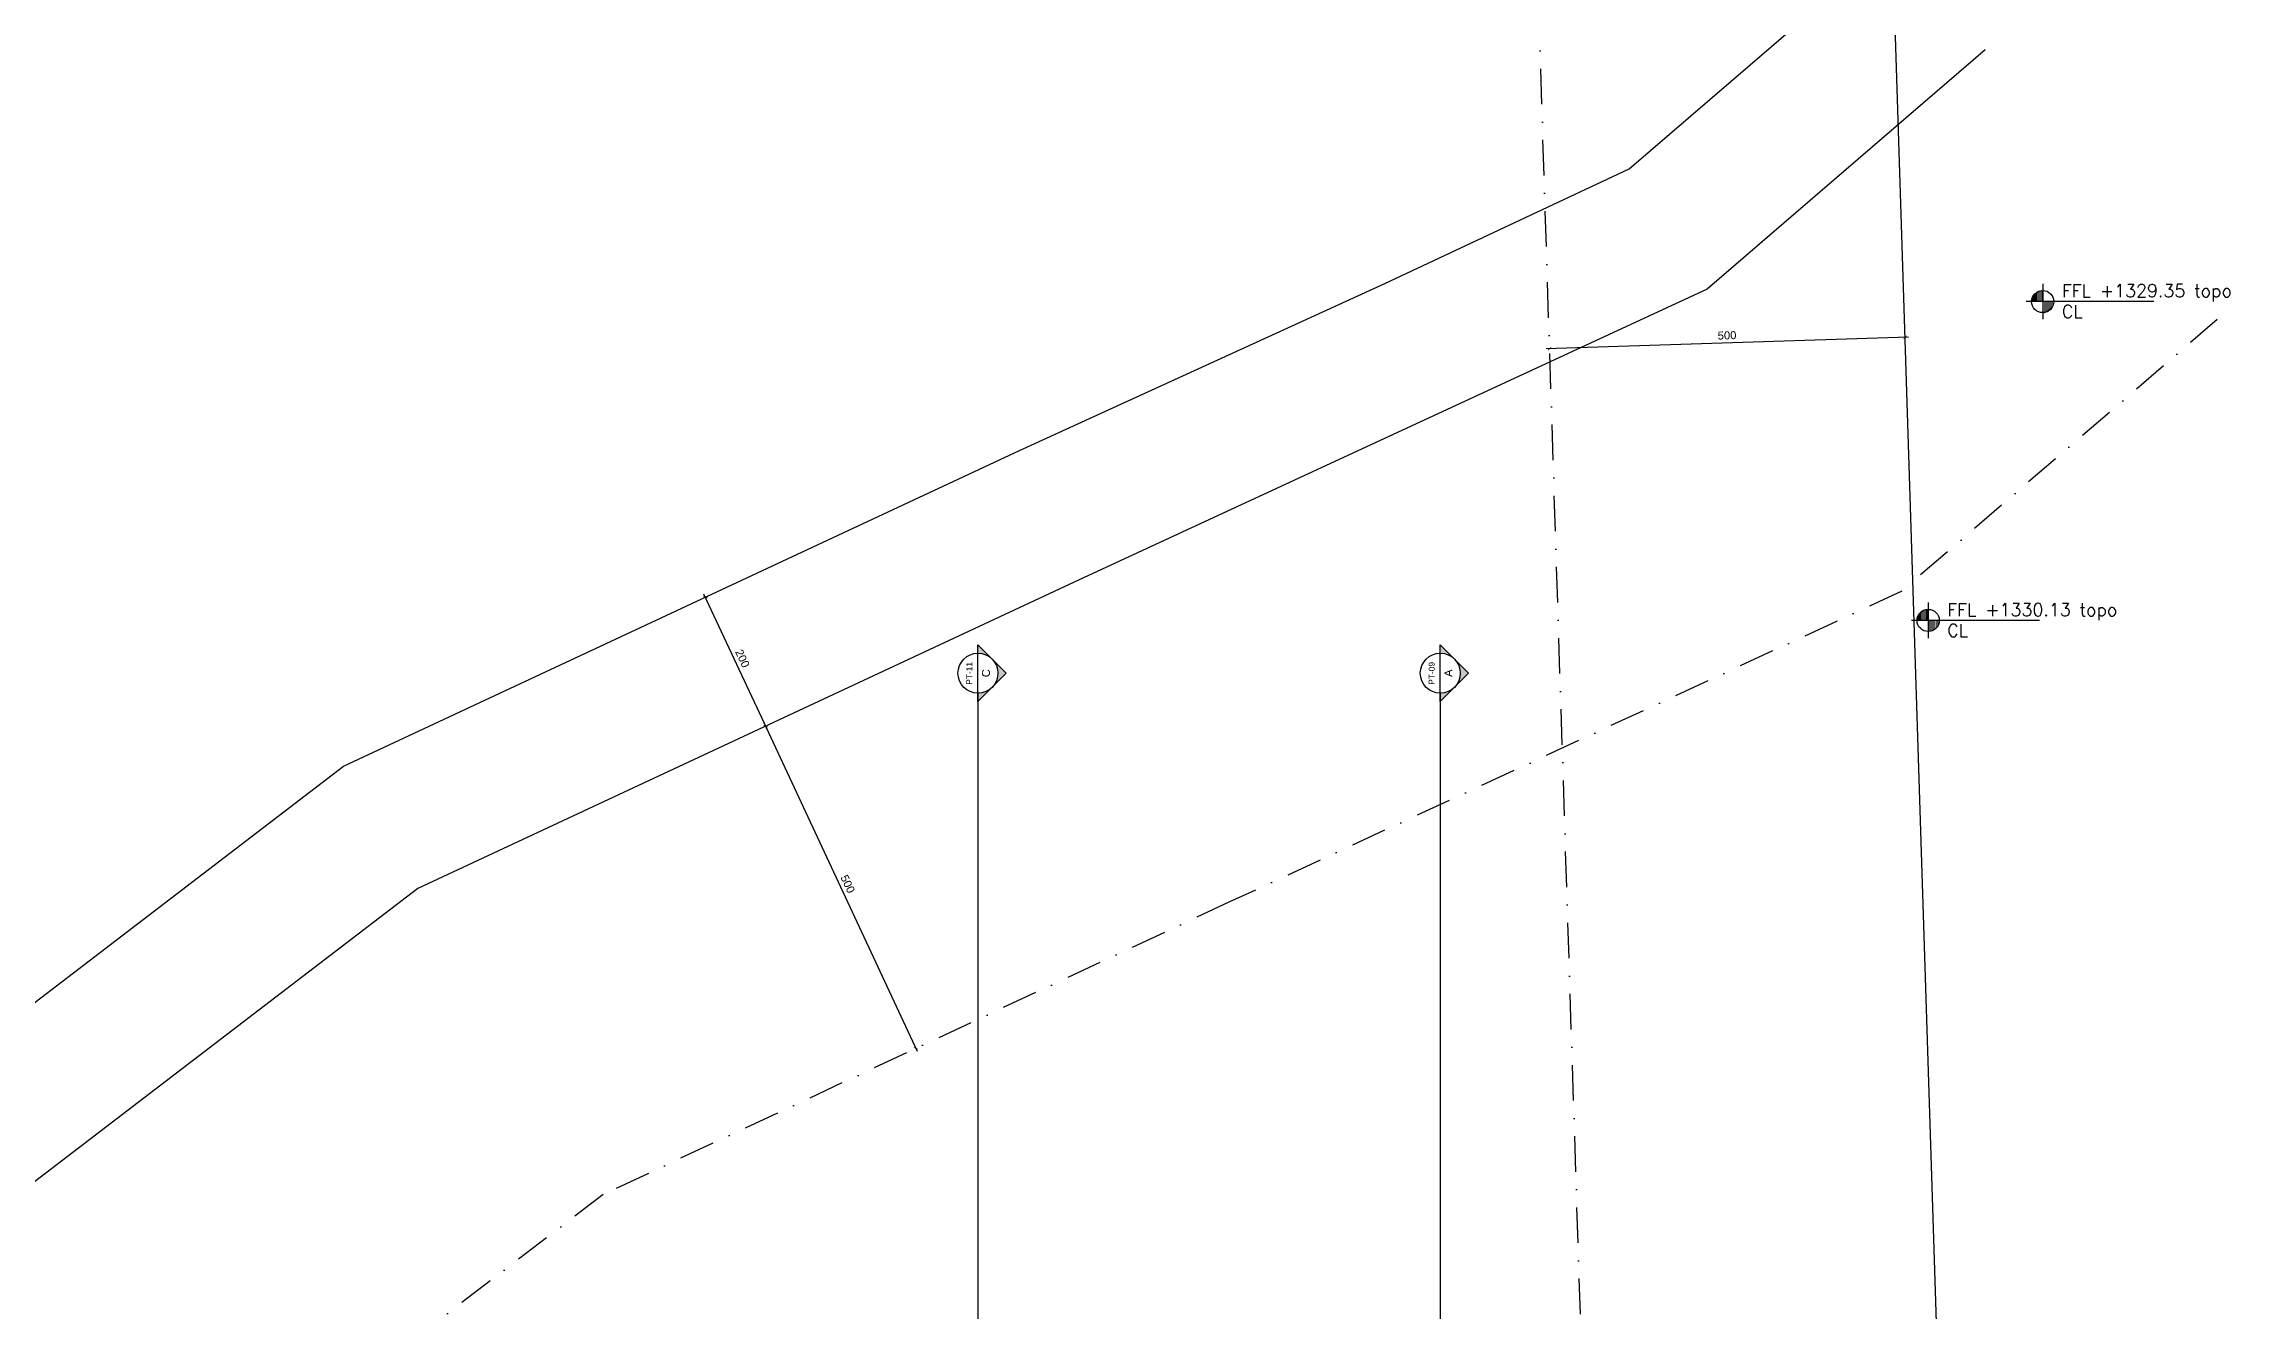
# Model space of a CAD drawing. Header units: centimetres. Extents: x 96271 to 179142, y 9855 to 112216.
# Drawn here: x 138338 to 141412, y 103060 to 104840 of the extents above; entities that cross this region are included whole.
import ezdxf
from ezdxf.enums import TextEntityAlignment as Align

# ---------------------------------------------------------------- set-up
doc = ezdxf.new("R2010")
doc.units = ezdxf.units.CM
doc.header["$LTSCALE"] = 100
doc.header["$MEASUREMENT"] = 0
doc.header["$PDSIZE"] = 0.2
doc.linetypes.add('DASHDOT', pattern=[1, 0.5, -0.25, 0, -0.25])
doc.layers.get('0').update_dxf_attribs({"linetype": 'CONTINUOUS'})
doc.layers.get('DEFPOINTS').update_dxf_attribs({"linetype": 'CONTINUOUS'})
for name, color, linetype in [('A-Dim', 2, 'CONTINUOUS'), ('A-Otln-Lot Limit', 4, 'CONTINUOUS'), ('A-Setback', 3, 'DASHDOT'), ('plan-elevation level', 7, 'CONTINUOUS')]:
    doc.layers.add(name, color=color, linetype=linetype)
doc.layers.add('A-Sect-Iden', color=191, linetype='CONTINUOUS', lineweight=25)
doc.styles.add('ROMAND', font='romand.shx', dxfattribs={"height": 10})
doc.styles.add('ROMANS', font='romans.shx')
doc.styles.get("Standard").update_dxf_attribs({"font": 'arial.ttf'})
doc.dimstyles.new('1-50', dxfattribs={"dimtxt": 11.25, "dimasz": 5, "dimexe": 5, "dimexo": 5, "dimgap": 5, "dimtad": 1, "dimdec": 1, "dimrnd": 0.5, "dimzin": 12, "dimdsep": 46, "dimtxsty": 'Standard', "dimblk": 'ARCHTICK', "dimcen": 0.09, "dimdle": 5, "dimadec": 0, "dimazin": 3, "dimtfac": 1, "dimtdec": 1, "dimtix": 1, "dimtofl": 0, "dimtmove": 1, "dimatfit": 3, "dimfxl": 5, "dimtolj": 1, "dimtzin": 0, "dimarcsym": 0})
pattern_1 = [(90, (894916.29, -703049.082), (14.2875, 7.14375), [0, -14.2875])]

# ---------------------------------------------------------------- blocks, each defined once
blk = doc.blocks.new('_ArchTick')
at = {"color": 0, "linetype": 'ByBlock', "const_width": 0.15}
blk.add_lwpolyline([(-0.5, -0.5), (0.5, 0.5)], dxfattribs=at)
blk = doc.blocks.new('*D206')
at = {"layer": 'A-Dim', "color": 0, "lineweight": -2, "transparency": 16777216}
blk.add_line((140960, 104427.6), (140450.2, 104411.3), dxfattribs=at)
at = {"layer": 'DEFPOINTS', "color": 0, "transparency": 16777216}
for p in [(140955, 104427.4), (140455.2, 104411.5), (140455.2, 104411.5)]:
    blk.add_point(p, dxfattribs=at)
at = {"layer": 'A-Dim', "color": 0, "lineweight": -2, "transparency": 16777216, "xscale": 5, "yscale": 5, "zscale": 5}
for p, rotation in [((140955, 104427.4), 1.82476670808426), ((140455.2, 104411.5), 181.8247667080843)]:
    blk.add_blockref('_ArchTick', p, dxfattribs=dict(at, rotation=rotation))
at = {"layer": 'A-Dim', "color": 0, "transparency": 16777216, "insert": (140704.7, 104430.2), "char_height": 11.25, "attachment_point": 5, "rotation": 1.8248}
blk.add_mtext('\\A1;500', dxfattribs=at)
blk = doc.blocks.new('CL-FFL-PLAN')
at = {"layer": 'plan-elevation level'}
h = blk.add_hatch(dxfattribs=at)
h.set_pattern_fill('DOTS', color=232, scale=9, angle=90, style=0)
h.set_pattern_definition(pattern_1)
h.paths.add_polyline_path([(-1229, 207), (-1229, 50), (-1385, 50, -0.414214)])
h = blk.add_hatch(dxfattribs=at)
h.set_pattern_fill('DOTS', color=232, scale=9, angle=90, style=0)
h.set_pattern_definition(pattern_1)
h.paths.add_polyline_path([(-1229, 50), (-1072, 50, -0.414214), (-1229, -106)])
at = {"layer": 'plan-elevation level', "color": 7, "ltscale": 111}
for p, q in [((337, 50), (-1463, 50)), ((-1229, 301), (-1229, -200))]:
    blk.add_line(p, q, dxfattribs=at)
blk.add_circle((-1229, 50), 156, dxfattribs=at)
at = {"layer": 'plan-elevation level', "color": 111, "ltscale": 111, "style": 'ROMAND'}
for s, p in [('CL', (-960, -180)), ('FFL', (-960, 110))]:
    blk.add_text(s, height=180, dxfattribs=at).set_placement(p)
for tag, p in [('FFL', (-424, 113)), ('CL', (-417, -180))]:
    blk.add_attdef(tag, p, '', height=180, dxfattribs=at)
blk = doc.blocks.new('*D198')
at = {"layer": 'A-Dim', "color": 0, "lineweight": -2, "transparency": 16777216}
blk.add_line((139355.1, 103876.4), (139266.3, 104066.6), dxfattribs=at)
at = {"layer": 'DEFPOINTS', "color": 0, "transparency": 16777216}
for p in [(139268.4, 104062.1), (139268.4, 104062.1), (139353, 103880.9)]:
    blk.add_point(p, dxfattribs=at)
at = {"layer": 'A-Dim', "color": 0, "lineweight": -2, "transparency": 16777216, "xscale": 5, "yscale": 5, "zscale": 5}
for p, rotation in [((139268.4, 104062.1), 115.0284238095457), ((139353, 103880.9), 295.0284238095457)]:
    blk.add_blockref('_ArchTick', p, dxfattribs=dict(at, rotation=rotation))
at = {"layer": 'A-Dim', "color": 0, "transparency": 16777216, "insert": (139320.4, 103976), "char_height": 11.25, "attachment_point": 5, "rotation": 295.0284}
blk.add_mtext('\\A1;200', dxfattribs=at)
blk = doc.blocks.new('Anno_Section_A2')
blk.add_line((2.5, 0), (-2.5, 0))
blk.add_circle((0, 0), 2.5)
at = {"style": 'ROMANS'}
blk.add_attdef('NUMBER', text='', height=1, dxfattribs=at).set_placement((0, 0.5), align=Align.CENTER)
blk.add_attdef('SHEET', text='', height=0.75, dxfattribs=at).set_placement((0, -0.5), align=Align.TOP_CENTER)
blk = doc.blocks.new('Anno_Arrow_A2')
h = blk.add_hatch(color=256)
h.paths.add_polyline_path([(-1.77, 1.77), (-3.54, 0), (-2.5, 0, -0.198912)])
h.paths.add_polyline_path([(0, 3.54), (-1.77, 1.77, -0.414214), (1.77, 1.77)])
h.paths.add_polyline_path([(2.37, 1.16), (2.25, 1.1, -0.114349), (2.5, 0), (3.54, 0)])
h.paths.add_polyline_path([(1.77, 1.77, -0.082683), (2.25, 1.1), (2.37, 1.16)])
blk.add_lwpolyline([(-2.5, 0), (-3.54, 0), (0, 3.54), (3.54, 0), (2.5, 0)])
blk = doc.blocks.new('*D199')
at = {"layer": 'A-Dim', "color": 0, "lineweight": -2, "transparency": 16777216}
blk.add_line((139566.7, 103423.3), (139350.9, 103885.4), dxfattribs=at)
at = {"layer": 'DEFPOINTS', "color": 0, "transparency": 16777216}
for p in [(139353, 103880.9), (139353, 103880.9), (139564.5, 103427.8)]:
    blk.add_point(p, dxfattribs=at)
at = {"layer": 'A-Dim', "color": 0, "lineweight": -2, "transparency": 16777216, "xscale": 5, "yscale": 5, "zscale": 5}
for p, rotation in [((139353, 103880.9), 115.0284238171862), ((139564.5, 103427.8), 295.0284238171862)]:
    blk.add_blockref('_ArchTick', p, dxfattribs=dict(at, rotation=rotation))
at = {"layer": 'A-Dim', "color": 0, "transparency": 16777216, "insert": (139468.5, 103658.9), "char_height": 11.25, "attachment_point": 5, "rotation": 295.0284}
blk.add_mtext('\\A1;500', dxfattribs=at)

msp = doc.modelspace()

# ---------------------------------------------------------------- linework, layer by layer
at = {"layer": 'A-Otln-Lot Limit'}
for points in [[(136965.712, 100479.123), (137206.535, 100394.564), (137669.865, 100351.712), (139880.741, 100855.19), (141068.865, 100851.94), (140904.471, 106012.018), (140151.894, 106776.773), (140222.083, 107217.518), (139747.22, 107140.456), (139010.375, 107171.007), (138361.687, 107204.5), (137783.533, 107219.682), (137242.113, 106719.747), (137087.264, 106618.541), (136965.712, 100479.08)], [(136990.416, 101730.376), (137332.339, 102401.262), (137605.16, 102859.262), (137930.306, 103190.211), (138759.66, 103824.578), (139709.858, 104268.237), (140223.586, 104503.277), (140567.126, 104664.487), (140937.177, 104983.113)], [(141067.674, 104831.553), (140676.875, 104495.062), (139793.77, 104086.69), (138863.934, 103652.538), (138063.055, 103039.951), (137764.679, 102736.25), (137507.537, 102304.572), (137168.607, 101639.559)]]:
    msp.add_lwpolyline(points, dxfattribs=at)
at = {"layer": 'A-Sect-Iden'}
for p, q in [((139651.559, 103927.158), (139651.559, 100188.999)), ((140301.559, 103927.158), (140301.559, 100188.999))]:
    msp.add_line(p, q, dxfattribs=at)
at = {"layer": 'A-Setback'}
msp.add_lwpolyline([(140559.009, 101153.336), (140410.95, 105800.674), (139618.405, 106606.045), (139624.608, 106644.996), (138745.22, 106680.475), (137970.463, 106711.734), (137582.107, 106353.135), (137469.619, 100671.512), (137649.878, 100654.841), (139847.419, 101155.283)], close=True, dxfattribs=at)
msp.add_lwpolyline([(141393.919, 104452.654), (140950.164, 104070.567), (140004.469, 103633.251), (139124.62, 103222.439), (138394.927, 102664.302), (138104.345, 102368.535), (137928.014, 102072.517), (137638.607, 101504.673)], dxfattribs=at)

# ---------------------------------------------------------------- block references
at = {"layer": 'A-Sect-Iden', "xscale": 11.25, "yscale": 11.25, "zscale": 11.25, "rotation": 270}
for p in [(139651.559, 103955.283), (140301.559, 103955.283)]:
    msp.add_blockref('Anno_Arrow_A2', p, dxfattribs=at)
at = {"layer": 'A-Sect-Iden'}
ref = msp.add_blockref('Anno_Section_A2', (139651.559, 103955.283), dxfattribs=dict(at, xscale=11.24999999999999, yscale=11.24999999999999, zscale=11.24999999999999, rotation=270))
ref.add_attrib('NUMBER', 'C', dxfattribs={"layer": '0', "height": 11.25, "rotation": 90}).set_placement((139668.434, 103955.283), align=Align.CENTER)
ref.add_attrib('SHEET', 'PT-11', dxfattribs={"layer": '0', "height": 8.4375, "rotation": 90}).set_placement((139635.189, 103955.024), align=Align.TOP_CENTER)
ref = msp.add_blockref('Anno_Section_A2', (140301.559, 103955.283), dxfattribs=dict(at, xscale=11.24999999999999, yscale=11.24999999999999, zscale=11.24999999999999, rotation=270))
ref.add_attrib('NUMBER', 'A', dxfattribs={"layer": '0', "height": 11.25, "rotation": 90}).set_placement((140318.434, 103955.283), align=Align.CENTER)
ref.add_attrib('SHEET', 'PT-09', dxfattribs={"layer": '0', "height": 8.4375, "rotation": 90}).set_placement((140285.189, 103955.024), align=Align.TOP_CENTER)
at = {"layer": 'plan-elevation level'}
ref = msp.add_blockref('CL-FFL-PLAN', (141271.176, 104472.812), dxfattribs=dict(at, xscale=0.09982510700227937, yscale=0.09982510700227937, zscale=0.09982510700227937))
ref.add_attrib('FFL', '+1329.35 topo', (141228.853, 104484.045), dxfattribs={"layer": '0', "color": 111, "ltscale": 111, "height": 17.96852, "style": 'ROMAND'})
ref = msp.add_blockref('CL-FFL-PLAN', (141110.101, 104024.401), dxfattribs=dict(at, xscale=0.09982510700227937, yscale=0.09982510700227937, zscale=0.09982510700227937))
ref.add_attrib('FFL', '+1330.13 topo', (141067.778, 104035.634), dxfattribs={"layer": '0', "color": 111, "ltscale": 111, "height": 17.96852, "style": 'ROMAND'})

# ---------------------------------------------------------------- dimensions: what is measured, and where the dimension line sits
at = {"layer": 'A-Dim'}
for p1, p2, picture, middle in [((140954.954, 104427.414), (140455.208, 104411.492), '*D206', (140704.739, 104430.191)), ((139353.01, 103880.894), (139268.397, 104062.113), '*D198', (139320.439, 103976.049)), ((139564.544, 103427.845), (139353.01, 103880.894), '*D199', (139468.512, 103658.915))]:
    dim = msp.add_aligned_dim(p1=p1, p2=p2, distance=0, dimstyle='1-50', override={"dimse1": 1, "dimse2": 1}, dxfattribs=at)
    dim.commit()
    dim.dimension.update_dxf_attribs({"geometry": picture, "text_midpoint": middle})

doc.saveas('drawing.dxf')
